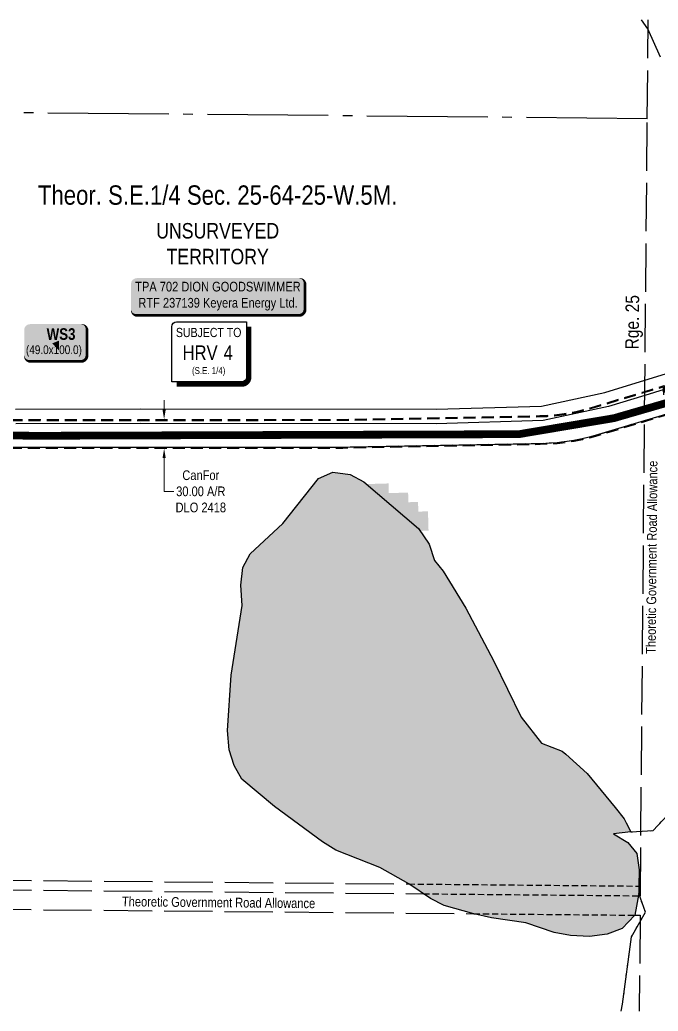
# Model space of a CAD drawing. Extents: x 456630 to 490274, y 6043290 to 6049977.
# Drawn here: x 458524 to 459184, y 6045868 to 6046894 of the extents above; entities that cross this region are included whole.
import ezdxf
from ezdxf.enums import TextEntityAlignment as Align

# ---------------------------------------------------------------- set-up
doc = ezdxf.new("R2010")
doc.units = 0
doc.header["$LTSCALE"] = 5
doc.header["$PDMODE"] = 35
doc.header["$PDSIZE"] = 5
for name, pattern in [('foc-ACCESSROAD', [3.75, 2.5, -1.25]), ('foc-QUARTERLINE', [33, 25, -3, 2, -3]), ('foc-TRAV', [1.875, 1.25, -0.625]), ('foc-UNSURVEYED', [12.5, 10, -2.5]), ('foc-WHEELTRACKS', [2, 0.4, -1.6]), ('PHANTOM', [63.50000000000001, 31.75, -6.35, 6.35, -6.35, 6.35, -6.35])]:
    doc.linetypes.add(name, pattern=pattern)
doc.layers.get('Defpoints').update_dxf_attribs({"color": 9})
for name, color, linetype in [('AS-ROADS', 254, 'Continuous'), ('C-SYMBOL', 7, 'Continuous'), ('CG-NOTES', 7, 'Continuous'), ('CTW', 7, 'Continuous'), ('D-TXT', 6, 'Continuous'), ('F-AR', 190, 'foc-ACCESSROAD'), ('F-RW', 190, 'Continuous'), ('L-QSEC', 8, 'foc-QUARTERLINE'), ('L-ROAD-T', 7, 'Continuous'), ('L-UNS-T', 3, 'Continuous'), ('L-USEC', 7, 'foc-UNSURVEYED'), ('L-WATER-DASH', 7, 'foc-TRAV'), ('P-PROPOSED', 10, 'Continuous'), ('P-TEMP-BLOCKS', 250, 'Continuous'), ('T-WATER', 160, 'Continuous'), ('T-WATER-H', 133, 'Continuous'), ('T-WATER-P3', 160, 'foc-WHEELTRACKS'), ('WETLAND - MARSH -H', 9, 'PHANTOM')]:
    doc.layers.add(name, color=color, linetype=linetype)
doc.layers.add('F-AR-T', color=190, linetype='Continuous', lineweight=9)
doc.styles.add('175L', font='ARIALN.TTF', dxfattribs={"height": 20})
doc.styles.add('80', font='ARIALN.TTF', dxfattribs={"height": 10})
doc.styles.add('80CG', font='ARIALN.TTF', dxfattribs={"height": 10})
doc.styles.add('80L', font='ARIALN.TTF', dxfattribs={"height": 10})
doc.styles.add('BOLD', font='ARIALNB.TTF')
doc.styles.add('foc-LtypeFont', font='ARIALN.TTF', dxfattribs={"height": 7.349999999999999})
doc.styles.add('HRV', font='ARIALN.TTF', dxfattribs={"height": 3})
doc.linetypes.add('foc-TOPO-flowdirection-NOLINE', pattern='A,0,[">",foc-LtypeFont,S=0.3,R=0,X=0,Y=-0.945],-20,[">",foc-LtypeFont,S=0.3,R=0,X=0,Y=-0.945],0', length=20)
doc.dimstyles.new('Compass 5 000', dxfattribs={"dimscale": 5, "dimtxt": 9, "dimasz": 2, "dimexe": 0.2, "dimexo": 0.0625, "dimgap": 0.5, "dimtad": 0, "dimtih": 1, "dimtoh": 1, "dimzin": 0, "dimdsep": 46, "dimtxsty": '80CG', "dimcen": 0.1, "dimse1": 1, "dimse2": 1, "dimclrd": 256, "dimclrt": 256, "dimaunit": 1, "dimadec": 4, "dimazin": 0, "dimtfac": 0.06, "dimtofl": 0, "dimtmove": 0, "dimatfit": 1, "dimfxl": 0.2, "dimtolj": 1, "dimtzin": 0, "dimlwd": -1, "dimarcsym": 0})

# ---------------------------------------------------------------- blocks, each defined once
blk = doc.blocks.new('HRV')
blk.add_lwpolyline([(-35.14270137192347, 31.59985570973913), (37.21496793680001, 31.59985570973913), (37.21496793680001, -25.53846631238594, -0.414213562373095), (32.21496793680001, -30.53846631238594), (-40.14270137192347, -30.53846631238594), (-40.14270137192347, 26.59985570973913, -0.414213562373095)], format="xyb", close=True)
at = {"const_width": 5, "flags": 128}
blk.add_lwpolyline([(-35.14270137192347, -33.03846631238594), (32.21496793680001, -33.03846631238594, 0.4142135623730951), (39.71496793680001, -25.53846631238594), (39.71496793680001, 26.59985570973913)], format="xyb", dxfattribs=at)
at = {"style": '80L'}
blk.add_text('SUBJECT TO', height=9.5, dxfattribs=at).set_placement((-2.010251797374167, 13.05875001333334), align=Align.BOTTOM_CENTER)
blk.add_attdef('(N.W.1/4 00)', text='', height=7.125, dxfattribs=at).set_placement((-2.010251797374167, -24.44815512015521), align=Align.BOTTOM_CENTER)
at = {"layer": 'CTW', "color": 3, "style": 'HRV'}
blk.add_text('HRV', height=15, dxfattribs=at).set_placement((-10.87696241986032, -0.1770973496404622), align=Align.MIDDLE_CENTER)
blk.add_attdef('0', text='', height=15, dxfattribs=at).set_placement((18.27821898267075, -0.1770973496404622), align=Align.MIDDLE_CENTER)
blk = doc.blocks.new('*D800')
at = {"layer": 'Defpoints', "color": 0, "transparency": 16777216}
for p in [(458700.4848303985, 6046480.178554757), (458672.8287702253, 6046450.163319346), (458700.4993220378, 6046450.176684902)]:
    blk.add_point(p, dxfattribs=at)
at = {"layer": 'F-AR-T', "transparency": 16777216}
for p, q in [((458672.8094483412, 6046490.165188035), (458672.8046180964, 6046500.165186868)), ((458672.8336004702, 6046440.163320513), (458672.8502437079, 6046405.707021973)), ((458672.8502437079, 6046405.707021973), (458682.8502437079, 6046405.707021973))]:
    blk.add_line(p, q, dxfattribs=at)
for points in [[(458674.4761148135, 6046490.165993076), (458671.1427818689, 6046490.164382994), (458672.814278586, 6046480.165189202)], [(458674.5002669424, 6046440.164125553), (458671.1669339979, 6046440.162515472), (458672.8287702253, 6046450.163319346)]]:
    blk.add_solid(points, dxfattribs=at)
at = {"layer": 'F-AR-T', "transparency": 16777216, "insert": (458710.7731632169, 6046405.707021973), "char_height": 10, "attachment_point": 5, "style": '80CG'}
blk.add_mtext('\\A1;CanFor\\P30.00 A/R\\PDLO 2418', dxfattribs=at)
blk = doc.blocks.new('*U526')
h = blk.add_hatch(color=255)
edge = h.paths.add_edge_path()
edge.add_line((-83.99999999999999, -20), (83.99999999999999, -20))
edge.add_arc((83.99999999999999, -14), 6, 270, 360)
edge.add_line((89.99999999999999, -14), (89.99999999999999, 12.5))
edge.add_arc((83.99999999999999, 12.5), 6, 0, 90)
edge.add_line((83.99999999999999, 18.5), (-83.99999999999999, 18.5))
edge.add_arc((-83.99999999999999, 12.5), 6, 90, 180)
edge.add_line((-89.99999999999999, 12.5), (-89.99999999999999, -14))
edge.add_arc((-83.99999999999999, -14), 6, 180, 270)
at = {"color": 44, "flags": 128}
blk.add_lwpolyline([(-83.99999999999999, -20, 3, 3, 0), (83.99999999999999, -20, 3, 3, 0.414213562373095), (89.99999999999999, -14, 3, 3, 0), (89.99999999999999, 12.5, 3, 0, 0.414213562373095), (83.99999999999999, 18.5, 0, 0, 0), (-83.99999999999999, 18.5, 0, 0, 0.414213562373095), (-89.99999999999999, 12.5, 0, 0, 0), (-89.99999999999999, -14, 0, 3, 0.414213562373095)], format="xyseb", close=True, dxfattribs=at)
at = {"color": 44, "style": '80'}
blk.add_attdef('ENTER_TEXT_001', (-35.98567530695772, -4.996589358799454), '', height=10, dxfattribs=at)
blk = doc.blocks.new('*U1005')
h = blk.add_hatch(color=111)
edge = h.paths.add_edge_path()
edge.add_line((-26.49999999999998, -20), (26.49999999999998, -20))
edge.add_arc((26.49999999999998, -14), 6, 270, 360)
edge.add_line((32.49999999999998, -14), (32.49999999999998, 12.5))
edge.add_arc((26.49999999999998, 12.5), 6, 0, 90)
edge.add_line((26.49999999999998, 18.5), (-26.49999999999998, 18.5))
edge.add_arc((-26.49999999999998, 12.5), 6, 90, 180)
edge.add_line((-32.49999999999998, 12.5), (-32.49999999999998, -14))
edge.add_arc((-26.49999999999998, -14), 6, 180, 270)
at = {"color": 250, "flags": 128}
blk.add_lwpolyline([(-26.49999999999998, -20, 3, 3, 0), (26.49999999999998, -20, 3, 3, 0.414213562373095), (32.49999999999998, -14, 3, 3, 0), (32.49999999999998, 12.5, 3, 0, 0.414213562373095), (26.49999999999998, 18.5, 0, 0, 0), (-26.49999999999998, 18.5, 0, 0, 0.414213562373095), (-32.49999999999998, 12.5, 0, 0, 0), (-32.49999999999998, -14, 0, 3, 0.414213562373095)], format="xyseb", close=True, dxfattribs=at)
at = {"flags": 128}
blk.add_lwpolyline([(3.453821467358829, -8.67658693424827, 0, 7.5, 0), (-3.398394867633905e-15, 0, 0, 0, 0)], format="xyseb", dxfattribs=at)
at = {"color": 250}
for tag, p, height, style in [('TEMP_AREA_W1_001', (-9.212824010914055, 2.244292974654144), 12, 'BOLD'), ('ENTER_TEXT_001', (-30.65893587994544, -12.47010782646594), 9, '80')]:
    blk.add_attdef(tag, p, '', height=height, dxfattribs=dict(at, style=style))

msp = doc.modelspace()

# ---------------------------------------------------------------- hatches: boundary and pattern name
at = {"layer": 'T-WATER-H'}
h = msp.add_hatch(color=256, dxfattribs=at)
h.dxf.hatch_style = 1
h.paths.add_polyline_path([(459063.120726965, 6046145.209259287), (459084.4687900728, 6046137.084822026), (459088.4739374753, 6046134.004821347), (459110.3607204753, 6046113.904352044), (459139.4789865873, 6046078.809099523), (459148.78701628, 6046067.032673688), (459150.9128351014, 6046062.719782955), (459155.5377656079, 6046053.33809202), (459137.7160054557, 6046051.391030827), (459152.5396389604, 6046042.568189772), (459161.900779844, 6046030.975152545), (459164.2179895113, 6046014.241812496), (459164.0358153225, 6045997.393915593), (459163.9519999968, 6045989.595167049), (459159.8349254804, 6045967.266804432), (459146.5988038827, 6045953.495360536), (459131.172935131, 6045947.751288883), (459112.8297573373, 6045945.358970952), (459093.259798717, 6045946.156626513), (459076.2209759298, 6045949.473078985), (459046.9158240264, 6045959.504256218), (459011.3518304333, 6045964.445202123), (458993.2970220265, 6045968.807796071), (458962.4499552126, 6045977.25593695), (458948.536022381, 6045984.557860187), (458926.0136789971, 6045999.604278306), (458896.0498743913, 6046016.733966785), (458850.4609509141, 6046034.682222584), (458836.7398823107, 6046043.012915384), (458787.0479899634, 6046079.881724092), (458753.0707640865, 6046108.149218016), (458745.1697714801, 6046122.030782004), (458740.2270465074, 6046138.271196169), (458738.2428435772, 6046158.189331438), (458742.1970201686, 6046215.508202096), (458753.5359448266, 6046287.580135382), (458752.2246924295, 6046308.550253683), (458754.1508601144, 6046327.083210696), (458761.9858378849, 6046341.196821962), (458795.4946649142, 6046372.332983391), (458832.3856910358, 6046419.003265494), (458847.4777618052, 6046425.515303323), (458865.3218405484, 6046423.016295401), (458879.3576645876, 6046415.659850779), (458935.874872806, 6046367.443237706), (458946.965817134, 6046351.100888131), (458952.7059563365, 6046334.218828948), (458961.4468908284, 6046323.055173784), (458984.9387273779, 6046284.76325222), (459013.9878776629, 6046229.958006608), (459042.27464559, 6046172.052714351)])
at = {"layer": 'WETLAND - MARSH -H', "transparency": 33554495}
h = msp.add_hatch(color=256, dxfattribs=at)
h.dxf.hatch_style = 1
h.paths.add_polyline_path([(458916.3767782993, 6046364.226610187), (458946.3665796111, 6046365.080024148), (458945.7976363177, 6046385.073225962), (458935.8010355738, 6046384.788754), (458935.5165634566, 6046394.785354584), (458925.5199630403, 6046394.500882312), (458925.235490613, 6046404.497482563), (458905.2422907408, 6046403.928537396), (458904.957818007, 6046413.925137019), (458854.974823918, 6046412.502772635), (458855.259296617, 6046402.506174604), (458845.2626987519, 6046402.221702056), (458835.2661011938, 6046401.937229529), (458835.5505735688, 6046391.940632133), (458825.5539763225, 6046391.656159915), (458825.8384483722, 6046381.659562839), (458815.8418514431, 6046381.375090944), (458816.126323168, 6046371.378494168), (458806.1297265491, 6046371.094022603), (458806.4141979513, 6046361.097426136), (458796.4176016411, 6046360.812954895), (458796.702072719, 6046350.816358742), (458786.7054767228, 6046350.53188782), (458786.989947478, 6046340.535291984), (458776.9933517901, 6046340.250821384), (458777.8467621332, 6046310.261034783), (458767.8501667477, 6046309.976565148), (458768.1346362244, 6046299.979969921), (458778.1312316129, 6046300.264439232), (458778.9846381495, 6046270.274652551), (458788.9812338763, 6046270.559120921), (458788.6967653423, 6046280.555716801), (458798.6933613821, 6046280.840185503), (458798.4088925269, 6046290.836781693), (458808.4054888808, 6046291.121250717), (458808.1210196986, 6046301.117847227), (458818.1176163624, 6046301.402316563), (458817.833146858, 6046311.398913384), (458827.8297438298, 6046311.683383043), (458827.5452740031, 6046321.679980182), (458837.5418712914, 6046321.964450171), (458837.2574011401, 6046331.961047606), (458857.250596653, 6046332.529988237), (458856.9661261722, 6046342.526586303), (458876.9593229385, 6046343.095527602), (458876.6748521276, 6046353.0921263), (458916.6612494524, 6046354.230010224)])

# ---------------------------------------------------------------- linework, layer by layer
at = {"layer": 'AS-ROADS', "const_width": 7.995802160000008, "flags": 128}
msp.add_lwpolyline([(460960.3039002467, 6046134.166894618), (460754.4408214259, 6046221.010681172), (460143.1983327216, 6046433.098802599), (459917.8031451373, 6046449.34997734), (459713.2545578274, 6046454.952147264), (459656.458480934, 6046479.283113897), (459576.9438918484, 6046547.40968222), (459547.7344925081, 6046558.22346437), (459505.4344678449, 6046570.517304645), (459466.911655237, 6046576.705829546), (459138.2206437595, 6046481.466953527), (459039.9183946394, 6046464.893136654), (458541.4157100382, 6046463.243203216), (458154.8042801412, 6046467.081037396), (457565.8761161517, 6046467.881335041)], dxfattribs=at)
at = {"layer": 'F-AR', "flags": 128}
for points in [[(456634.8929564999, 6046485.982111969), (456734.8994892265, 6046486.131321593), (456754.7139899515, 6046486.160229258), (457059.860791786, 6046483.642246383), (457323.2914190606, 6046483.205968094), (457532.592535994, 6046481.933024196), (457532.5849392499, 6046479.7416084), (457532.5669142183, 6046474.542093749), (457539.9059592053, 6046474.529293654), (457554.5761547211, 6046474.504743775), (457554.5941672673, 6046479.702847518), (457554.6018225361, 6046481.874931645), (457570.1436296915, 6046481.964789882), (457630.9903003311, 6046482.319075618), (457969.0416593125, 6046479.712830999), (458122.8656120086, 6046480.70561692), (458261.3080508097, 6046480.375303385), (458364.9668040169, 6046479.961914729), (458417.6604330976, 6046479.752507902), (458432.6506378377, 6046479.692285579), (458501.097077271, 6046479.082867485), (458857.2767472933, 6046479.254716233), (459061.4543551964, 6046483.053672052), (459069.0949668747, 6046483.344529181), (459076.7277428029, 6046483.93537879), (459084.3318264826, 6046484.823128999), (459091.8953984036, 6046486.007790815), (459099.416617047, 6046487.488325052), (459114.2098017745, 6046491.312256586), (459170.4103075263, 6046508.207572483), (459189.0450552535, 6046513.809572904), (459189.1647218211, 6046511.037277844), (459189.4543284893, 6046504.333595394), (459200.5522763834, 6046507.512495177), (459211.1901159031, 6046510.559110459), (459210.9029404403, 6046517.208124901), (459210.7678945121, 6046520.339221172), (459230.7585047851, 6046526.34943572), (459308.3232630045, 6046551.090754434), (459417.8060274958, 6046583.651652594), (459425.2047179358, 6046585.708276946), (459432.6637522084, 6046587.496635838), (459440.1818566416, 6046589.016034853), (459447.7499775922, 6046590.265466237), (459455.3578941775, 6046591.243114825), (459462.9958102318, 6046591.947376911), (459470.6540976961, 6046592.377247998), (459478.3228393866, 6046592.532517858), (459485.9924237536, 6046592.413468421), (459493.6524916528, 6046592.018699815), (459501.2939889609, 6046591.350279135), (459508.9063469672, 6046590.40861178), (459516.479828513, 6046589.194174023), (459524.0052100606, 6046587.709434692), (459531.4721469504, 6046585.95589066), (459538.8720112244, 6046583.935703396), (459546.194315265, 6046581.651648507), (459553.4304305462, 6046579.106999461), (459560.570405944, 6046576.304542499), (459567.6055965667, 6046573.24791608), (459574.518823109, 6046569.945265167), (459588.0067277131, 6046562.58617576), (459614.5179969021, 6046546.862844574), (459608.6629146454, 6046541.35213143), (459603.2277785263, 6046536.235600616), (459601.3006922312, 6046534.635278613), (459595.6150426379, 6046529.912253744), (459592.5276448652, 6046527.347385056), (459573.6991181025, 6046538.514682372), (459567.9128385599, 6046541.807622348), (459562.0040589015, 6046544.895441958), (459555.9884546297, 6046547.768992454), (459549.8741808991, 6046550.425363129), (459543.6680566046, 6046552.861849365), (459537.3790772507, 6046555.073097962), (459531.0146532044, 6046557.05842458), (459524.583102643, 6046558.81406985), (459518.0930353214, 6046560.337804489), (459511.5525511508, 6046561.628783213), (459504.9696807755, 6046562.683602489), (459498.3533113434, 6046563.502579074), (459491.7121594138, 6046564.083634288), (459485.0542357489, 6046564.426590885), (459478.3881999775, 6046564.530770387), (459471.7226464254, 6046564.395188673), (459465.0663032926, 6046564.021481914), (459458.4279433352, 6046563.409368937), (459451.8156103978, 6046562.560382487), (459445.2375999473, 6046561.474243709), (459438.6944216936, 6046560.151424857), (459425.814006893, 6046556.81808708), (459316.5704101025, 6046524.328825312), (459239.0446140469, 6046499.599685735), (459199.7973139687, 6046487.801232959), (459169.5556280444, 6046478.709628489), (459122.2996786282, 6046464.503729838), (459113.863524625, 6046462.146096475), (459105.3513722779, 6046460.122057771), (459096.7665644345, 6046458.432438436), (459088.1224230308, 6046457.078625279), (459079.4417258268, 6046456.065122495), (459061.946015999, 6046455.054992966), (458857.5440085049, 6046451.252028461), (458501.0315449135, 6046451.079824193), (458432.6129223297, 6046451.689684448), (458364.7021431123, 6046451.959959828), (458261.1979487765, 6046452.372618701), (458122.9223433189, 6046452.702816523), (457969.02423869, 6046451.709282376), (457630.8375271838, 6046454.316766497), (457569.8670523399, 6046454.492611628), (457547.9619084976, 6046454.555412338), (457547.5709855015, 6046466.760519356), (457539.8188410353, 6046466.774601038), (457525.5585351568, 6046466.798706171), (457525.9486752939, 6046454.61886608), (457323.2295527854, 6046455.202768229), (457059.7221052409, 6046455.639780701), (456754.619423018, 6046458.157321259), (456734.6123216547, 6046458.127936211), (456634.6055930029, 6046457.978962835)], [(456634.8914652682, 6046486.981597857), (456734.8979979943, 6046487.130807481), (456754.7173845471, 6046487.159722282), (457059.8657430829, 6046484.641726553), (457323.2952860465, 6046484.205450053), (457533.5954727318, 6046482.926429942), (457533.5844202448, 6046479.738143614), (457533.5698660623, 6046475.539833005), (457539.9077024173, 6046475.528779134), (457553.5801309382, 6046475.505898974), (457553.594686268, 6046479.706310934), (457553.6058316714, 6046482.868676811), (457570.1378510431, 6046482.96426017), (457630.9912433315, 6046483.318585051), (457969.0422867608, 6046480.712342866), (458122.8635790192, 6046481.705111616), (458261.3112361092, 6046481.374785624), (458364.9707899162, 6046480.961393774), (458417.6644050715, 6046480.751987016), (458432.6570948798, 6046480.691754703), (458501.1012855766, 6046480.082356639), (458857.2672087096, 6046480.254198748), (459061.42604574, 6046484.05280532), (459069.0373651235, 6046484.342547365), (459076.6311869096, 6046484.930381551), (459084.1964942444, 6046485.813604752), (459091.7214805494, 6046486.992223006), (459099.1948365069, 6046488.463335586), (459113.9407549713, 6046492.275049138), (459170.1225576549, 6046509.164742412), (459189.9881842313, 6046515.136771117), (459190.1632789822, 6046511.080380726), (459190.3981529169, 6046505.643626534), (459200.2770512893, 6046508.473341364), (459210.15756528, 6046511.303063041), (459209.9043843771, 6046517.164996585), (459209.7358465495, 6046521.072616483), (459230.4627301873, 6046527.304193008), (459308.028906804, 6046552.045964151), (459417.5297052622, 6046584.612225739), (459424.9542826733, 6046586.676045928), (459432.4481715475, 6046588.472761462), (459440.001401305, 6046589.99925926), (459447.6048342349, 6046591.254520346), (459455.2482788749, 6046592.236734435), (459462.921894461, 6046592.944288234), (459470.6159619095, 6046593.376167712), (459478.3204785679, 6046593.532161904), (459486.0259114137, 6046593.412556018), (459493.7217819241, 6046593.015942286), (459501.3989220139, 6046592.344403842), (459509.0468691835, 6046591.398334027), (459516.6557432807, 6046590.178220928), (459524.2162634234, 6046588.686548844), (459531.7180931119, 6046586.924810555), (459539.1525301895, 6046584.895184794), (459546.5090170469, 6046582.600467212), (459553.7789193501, 6046580.043936651), (459560.9522608346, 6046577.228383416), (459568.0202942843, 6046574.157487554), (459574.973928861, 6046570.835532532), (459588.501167024, 6046563.454982484), (459616.1699921403, 6046547.045126821), (459609.3479308832, 6046540.62430795), (459603.8902348385, 6046535.48653965), (459601.9392325369, 6046533.866356939), (459596.2536994843, 6046529.143428857), (459592.6240940734, 6046526.128118908), (459573.1969665667, 6046537.650449436), (459567.434049648, 6046540.930093872), (459561.5570522689, 6046544.001304646), (459555.5737828992, 6046546.859409316), (459549.4922985355, 6046549.501534527), (459543.3195522023, 6046551.924916774), (459537.0643934793, 6046554.124273802), (459530.7341428582, 6046556.098940313), (459524.3371979869, 6046557.84513914), (459517.8819707134, 6046559.360694051), (459511.3766518408, 6046560.644731752), (459504.8291772658, 6046561.693879312), (459498.2483299048, 6046562.508458963), (459491.6428712581, 6046563.086391258), (459485.0207075201, 6046563.427505825), (459478.390554506, 6046563.531124528), (459471.7608345913, 6046563.396271695), (459465.1402259454, 6046563.02457119), (459458.5375060912, 6046562.415744531), (459451.9607127006, 6046561.571321153), (459445.418099998, 6046560.491027131), (459438.9188167595, 6046559.177082431), (459426.081755456, 6046555.854964148), (459316.8647656707, 6046523.373615364), (459239.3403753332, 6046498.644924182), (459200.0850572655, 6046486.844061046), (459169.8433830463, 6046477.752460094), (459122.5780840908, 6046463.543750822), (459114.113735184, 6046461.178237899), (459105.5635659406, 6046459.145159458), (459096.9404615032, 6046457.448002777), (459088.2577533879, 6046456.088149446), (459079.5285585849, 6046455.068984386), (459061.9841319618, 6046454.056042151), (458857.5535469545, 6046450.252545958), (458501.0273318429, 6046450.080335048), (458432.6064790312, 6046450.690215176), (458364.6981653261, 6046450.960480744), (458261.1947630037, 6046451.37313646), (458122.9243761626, 6046451.703321825), (457969.0236118281, 6046450.709770502), (457630.8322328443, 6046453.317290609), (457569.8641697282, 6046453.493128792), (457546.9938332156, 6046453.558696637), (457546.6029427139, 6046465.762789146), (457539.8170254817, 6046465.775115686), (457526.5906059009, 6046465.79747316), (457526.9807854683, 6046453.616402095), (457323.2272845587, 6046454.203283615), (457059.7171529211, 6046454.640300547), (456754.6160334563, 6046457.157828203), (456734.6137896306, 6046457.128450289), (456634.6070818706, 6046456.979476944)]]:
    msp.add_lwpolyline(points, dxfattribs=at)
at = {"layer": 'F-RW'}
for points in [[(458519.2273121753, 6046490.649066415), (458648.475439187, 6046490.955765693), (458954.1093237113, 6046490.745001012), (459063.2451251099, 6046493.938702579), (459128.894932527, 6046507.88452486), (459170.2241751386, 6046520.62316208), (459200.4680412912, 6046529.945314288), (459346.1623800211, 6046574.853561983), (459474.4016934105, 6046607.823493565), (459556.9057019923, 6046586.613127401), (459613.6830818002, 6046555.351974452), (459669.0731471676, 6046604.493791437), (459676.4714520302, 6046611.330200027), (459683.587843814, 6046618.458435288), (459690.4104308321, 6046625.868693947), (459703.1315844599, 6046641.484816212), (459811.6597740812, 6046786.269092394), (459838.6889838238, 6046822.334717381), (459843.8659087417, 6046829.519860857), (459848.768286805, 6046836.894874113), (459853.3891156467, 6046844.450310999), (459861.7601896602, 6046860.055746511), (459875.2025791942, 6046887.369744221)], [(459190.1632789822, 6046511.080380726), (459170.0845882687, 6046504.891201245), (459132.6863291848, 6046493.362857071), (459065.0367271315, 6046478.992652001), (458954.3323270897, 6046475.752917919), (458648.5735703182, 6046475.963988985), (458519.2427816828, 6046475.656634186)]]:
    msp.add_lwpolyline(points, dxfattribs=at)
at = {"layer": 'L-QSEC'}
msp.add_line((459172.6286954727, 6046791.302755723), (458402.5480675201, 6046798.576045244), dxfattribs=at)
at = {"layer": 'L-USEC'}
for p, q in [((459172.6286954727, 6046791.302755723), (459173.5366303467, 6046893.499161484)), ((459165.4868156277, 6045987.341665101), (459172.6286954727, 6046791.302755723)), ((458360.6497091307, 6046004.831654249), (458926.0236780564, 6045999.598562039)), ((459164.0358327297, 6045997.395525445), (459165.5872378711, 6045997.381165665)), ((459165.5453369009, 6045997.38152439), (459165.5760012206, 6045997.381283167)), ((458360.5567830365, 6045994.792084288), (458941.2624598044, 6045989.417082067)), ((459163.5398049882, 6045987.3596866), (459165.4943117769, 6045987.341595717)), ((459165.4663592721, 6045987.341835025), (459165.4868157076, 6045987.341674102)), ((458360.3705606221, 6045974.672946105), (458993.2713505245, 6045968.814826771)), ((459159.8360874666, 6045967.273106294), (459165.3080893626, 6045967.222457534)), ((459165.3080893626, 6045967.222457534), (459164.4265290007, 6045867.975744618))]:
    msp.add_line(p, q, dxfattribs=at)
at = {"layer": 'L-WATER-DASH'}
for p, q in [((458926.0236780564, 6045999.598562039), (459164.0358327297, 6045997.395525445)), ((458941.2624598044, 6045989.417082067), (459163.5398049882, 6045987.3596866)), ((458993.2970220265, 6045968.807796071), (459159.8349254804, 6045967.266804432))]:
    msp.add_line(p, q, dxfattribs=at)
at = {"layer": 'P-PROPOSED', "flags": 128}
msp.add_lwpolyline([(459199.7971428588, 6046487.801717192), (459169.5555074846, 6046478.710127931), (459122.2995357349, 6046464.504222567), (459113.8633962047, 6046462.146593244), (459105.3512633553, 6046460.12255918), (459096.7760785219, 6046458.434833786), (459079.4319042843, 6046456.065069309), (459061.9459964489, 6046455.055505678), (458857.5447599961, 6046451.252555539), (458501.0315449135, 6046451.079824193)], dxfattribs=at)
at = {"layer": 'T-WATER'}
msp.add_lwpolyline([(459186.2876515898, 6046855.051926014), (459173.3069937382, 6046884.206913778), (459166.7323450854, 6046893.558600469)], dxfattribs=at)
at = {"layer": 'T-WATER', "linetype": 'foc-TOPO-flowdirection-NOLINE'}
msp.add_lwpolyline([(459186.2876515898, 6046855.051926014), (459173.3069937382, 6046884.206913778), (459166.7323450854, 6046893.558600469)], dxfattribs=at)
at = {"layer": 'T-WATER'}
msp.add_lwpolyline([(459063.120726965, 6046145.209259287), (459084.4687900728, 6046137.084822026), (459088.4739374753, 6046134.004821347), (459110.3607204753, 6046113.904352044), (459139.4789865873, 6046078.809099523), (459148.78701628, 6046067.032673688), (459150.9128351014, 6046062.719782955), (459155.5377656079, 6046053.33809202), (459137.7160054557, 6046051.391030827), (459152.5396389604, 6046042.568189772), (459161.900779844, 6046030.975152545), (459164.2179895113, 6046014.241812496), (459164.0358153225, 6045997.393915593), (459163.9519999968, 6045989.595167049), (459159.8349254804, 6045967.266804432), (459146.5988038827, 6045953.495360536), (459131.172935131, 6045947.751288883), (459112.8297573373, 6045945.358970952), (459093.259798717, 6045946.156626513), (459076.2209759298, 6045949.473078985), (459046.9158240264, 6045959.504256218), (459011.3518304333, 6045964.445202123), (458993.2970220265, 6045968.807796071), (458962.4499552126, 6045977.25593695), (458948.536022381, 6045984.557860187), (458926.0136789971, 6045999.604278306), (458896.0498743913, 6046016.733966785), (458850.4609509141, 6046034.682222584), (458836.7398823107, 6046043.012915384), (458787.0479899634, 6046079.881724092), (458753.0707640865, 6046108.149218016), (458745.1697714801, 6046122.030782004), (458740.2270465074, 6046138.271196169), (458738.2428435772, 6046158.189331438), (458742.1970201686, 6046215.508202096), (458753.5359448266, 6046287.580135382), (458752.2246924295, 6046308.550253683), (458754.1508601144, 6046327.083210696), (458761.9858378849, 6046341.196821962), (458795.4946649142, 6046372.332983391), (458832.3856910358, 6046419.003265494), (458847.4777618052, 6046425.515303323), (458865.3218405484, 6046423.016295401), (458879.3576645876, 6046415.659850779), (458935.874872806, 6046367.443237706), (458946.965817134, 6046351.100888131), (458952.7059563365, 6046334.218828948), (458961.4468908284, 6046323.055173784), (458984.9387273779, 6046284.76325222), (459013.9878776629, 6046229.958006608), (459042.27464559, 6046172.052714351)], close=True, dxfattribs=at)
at = {"layer": 'T-WATER-P3'}
for points in [[(459155.5377656079, 6046053.33809202), (459178.9046904053, 6046054.935219025), (459208.7138407346, 6046086.806133569), (459219.5677423986, 6046135.123896052), (459193.1766707915, 6046168.418740187), (459200.0976863268, 6046181.468792061), (459207.7398672921, 6046233.007224666), (459219.5930442055, 6046242.014187176), (459235.9108147601, 6046246.657037106), (459259.5287849929, 6046257.818030464)], [(459145.7263353718, 6045868.131447611), (459147.0760160975, 6045875.176029218), (459156.2339572551, 6045944.986849834), (459170.7738709738, 6045970.277891777), (459163.9519999968, 6045989.595167049)]]:
    msp.add_lwpolyline(points, dxfattribs=at)
at = {"layer": 'T-WATER-P3', "linetype": 'foc-TOPO-flowdirection-NOLINE', "flags": 128}
for points in [[(459155.5377656079, 6046053.33809202), (459178.9046904053, 6046054.935219025), (459208.7138407346, 6046086.806133569), (459219.5677423986, 6046135.123896052), (459193.1766707915, 6046168.418740187), (459200.0976863268, 6046181.468792061), (459207.7398672921, 6046233.007224666), (459219.5930442055, 6046242.014187176), (459235.9108147601, 6046246.657037106), (459259.5287849929, 6046257.818030464)], [(459145.7263353718, 6045868.131447611), (459147.0760160975, 6045875.176029218), (459156.2339572551, 6045944.986849834), (459170.7738709738, 6045970.277891777), (459163.9519999968, 6045989.595167049)]]:
    msp.add_lwpolyline(points, dxfattribs=at)

# ---------------------------------------------------------------- block references
ref = msp.add_blockref('*U526', (458728.5517860163, 6046607.808587964))
ref.add_attrib('ENTER_TEXT_001', 'TPA 702 DION GOODSWIMMER', (458642.8730684174, 6046612.54369483), dxfattribs={"color": 44, "height": 10, "style": '80'})
ref.add_attrib('ENTER_TEXT_002', 'RTF 237139 Keyera Energy Ltd.', (458646.1336414051, 6046595.836100469), dxfattribs={"color": 44, "height": 10, "style": '80'})
at = {"layer": 'CG-NOTES'}
msp.add_blockref('HRV', (458720.9178901668, 6046549.444978763), dxfattribs=at).add_auto_attribs({'(N.W.1/4 00)': '(S.E. 1/4)', '0': '4'})
at = {"layer": 'P-TEMP-BLOCKS', "color": 5, "xscale": 0.9994709999999999, "yscale": 0.9994709999999999, "zscale": 0.9994709999999999}
msp.add_blockref('*U1005', (458560.5353891588, 6046560.243764952), dxfattribs=at).add_auto_attribs({'TEMP_AREA_W1_001': 'WS3', 'ENTER_TEXT_001': '(49.0x100.0)'})

# ---------------------------------------------------------------- texts
at = {"layer": 'C-SYMBOL', "color": 3, "style": '175L'}
msp.add_text('Theor. S.E.1/4 Sec. 25-64-25-W.5M.', height=20, dxfattribs=at).set_placement((458728.1806571017, 6046696.275449239), align=Align.BOTTOM_CENTER)
at = {"layer": 'D-TXT', "insert": (459149.7808689076, 6046552.721639314), "char_height": 14.00000000000004, "attachment_point": 1, "rotation": 89.4910340633865, "style": '80L'}
msp.add_mtext_dynamic_manual_height_columns('Rge. 25', width=73.75525529776192, gutter_width=47.5, heights=[0], dxfattribs=at)
at = {"layer": 'L-ROAD-T', "style": '80L'}
for height, rotation, p in [(9.999999999999998, 89.46783961088067, (459177.2672623788, 6046337.543844825)), (10, 359.4242087764425, (458729.1624325888, 6045980.488248717))]:
    msp.add_text('Theoretic Government Road Allowance', height=height, rotation=rotation, dxfattribs=at).set_placement(p, align=Align.MIDDLE_CENTER)
at = {"layer": 'L-UNS-T', "insert": (458728.2005084492, 6046661.876051206), "char_height": 16, "attachment_point": 5, "style": '80L'}
msp.add_mtext_dynamic_manual_height_columns('UNSURVEYED TERRITORY', width=126.4137517053206, gutter_width=47.5, heights=[0], dxfattribs=at)

# ---------------------------------------------------------------- dimensions: what is measured, and where the dimension line sits
at = {"layer": 'F-AR-T'}
dim = msp.add_linear_dim(base=(458672.8287702253, 6046450.163319346), p1=(458700.4848303985, 6046480.178554757), p2=(458700.4993220378, 6046450.176684901), angle=270.0276752651781, text='CanFor\\P30.00 A/R\\PDLO 2418', dimstyle='Compass 5 000', dxfattribs=at)
dim.commit()
dim.dimension.update_dxf_attribs({"geometry": '*D800', "text_midpoint": (458710.7731632169, 6046405.707021973), "dimtype": 161})

doc.saveas('drawing.dxf')
